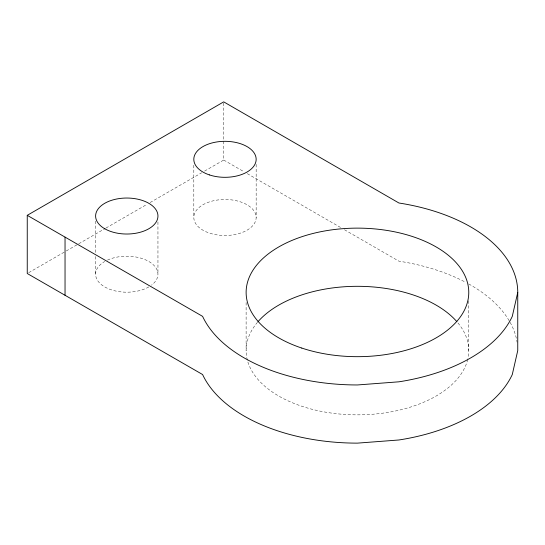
<?xml version="1.0" encoding="UTF-8"?>
<svg xmlns="http://www.w3.org/2000/svg" width="545" height="545" viewBox="0 0 545 545"><rect width="100%" height="100%" fill="white"/><g stroke="black" fill="none" stroke-linecap="round" stroke-linejoin="round"><path stroke-width="0.41" stroke-dasharray="2.73 2.04" d="M28.721 272.657L65.516 251.409M66.252 250.979L78.024 244.18M78.759 243.758L105.246 228.457M105.982 228.035L147.191 204.239M150.134 202.536L201.643 172.792M204.586 171.089L223.716 160.039L223.716 101.867M223.716 160.039L244.33 171.941M247.273 173.637L340.775 227.606M344.454 229.731L398.933 261.178A160.312 92.555 0 0 1 465.9 282.426M468.768 300.833L468.768 350.578M256.157 164.372L256.157 217.482A31.174 17.999 0 0 1 209.396 233.069A31.174 17.999 0 0 1 209.396 201.902A31.174 17.999 0 0 1 256.157 217.482M246.115 302.523L246.115 350.578M193.816 165.217L193.816 217.482M157.948 221.931L157.955 274.196M95.607 221.093L95.607 253.125M95.607 256.497L95.607 274.203M468.727 283.959A160.312 92.555 0 0 1 509.759 321.727M510.154 322.422A160.312 92.555 0 0 1 517.103 342.253M457.964 322.96A111.323 64.276 0 0 1 467.903 358.569M467.719 359.366A111.323 64.276 0 0 1 358.835 414.847A111.323 64.276 0 0 1 247.58 360.96M247.362 360.163A111.323 64.276 0 0 1 257.472 322.299M107.44 260.088A31.174 17.999 0 0 1 148.656 261.382A31.174 17.999 0 0 1 151.517 285.151M148.826 286.922A31.174 17.999 0 0 1 104.742 286.929A31.174 17.999 0 0 1 104.735 261.477"/><path stroke-width="0.82" d="M517.75 292.406L512.286 316.359A160.312 92.555 0 0 1 398.933 381.807L357.438 384.961A160.312 92.555 0 0 1 202.597 316.359L27.25 215.329L27.25 273.501L202.597 374.531A160.312 92.555 0 0 0 357.438 443.133L398.933 439.979A160.312 92.555 0 0 0 512.286 374.531L517.75 350.578L517.75 292.406A160.312 92.555 0 0 0 398.933 203.006L223.716 101.867L27.25 215.329M65.039 237.136L65.039 295.315M258.037 321.645A111.323 64.276 0 0 1 357.438 286.309A111.323 64.276 0 0 1 456.846 321.645M209.396 174.904A31.174 17.999 0 0 0 256.157 159.317A31.174 17.999 0 0 0 209.396 143.73A31.174 17.999 0 0 0 209.396 174.904M104.742 228.757A31.174 17.999 0 0 0 156.892 220.684A31.174 17.999 0 0 0 118.708 198.646A31.174 17.999 0 0 0 104.742 228.757M301.78 348.064A111.323 64.276 0 0 0 468.768 292.406A111.323 64.276 0 0 0 301.78 236.741A111.323 64.276 0 0 0 301.78 348.064"/></g></svg>
